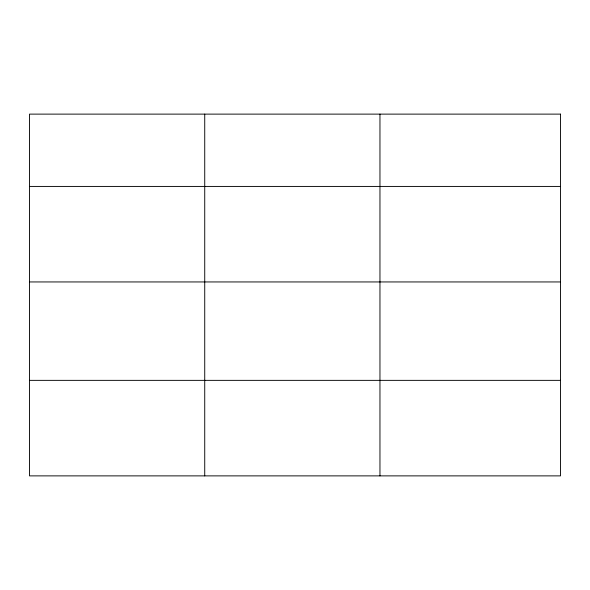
<?xml version="1.0" encoding="UTF-8"?>
<svg xmlns="http://www.w3.org/2000/svg" width="590" height="590" viewBox="0 0 590 590"><rect width="100%" height="100%" fill="white"/><g stroke="black" fill="none" stroke-linecap="round" stroke-linejoin="round"><path stroke-width="0.89" d="M29.5 186.425L560.5 186.425M29.5 281.946L560.5 281.946M29.5 380.358L560.5 380.358M379.96 114.121L379.96 475.879M204.73 114.121L204.73 475.879M560.5 114.121L29.5 114.121L29.5 475.879L560.5 475.879L560.5 114.121"/></g></svg>
